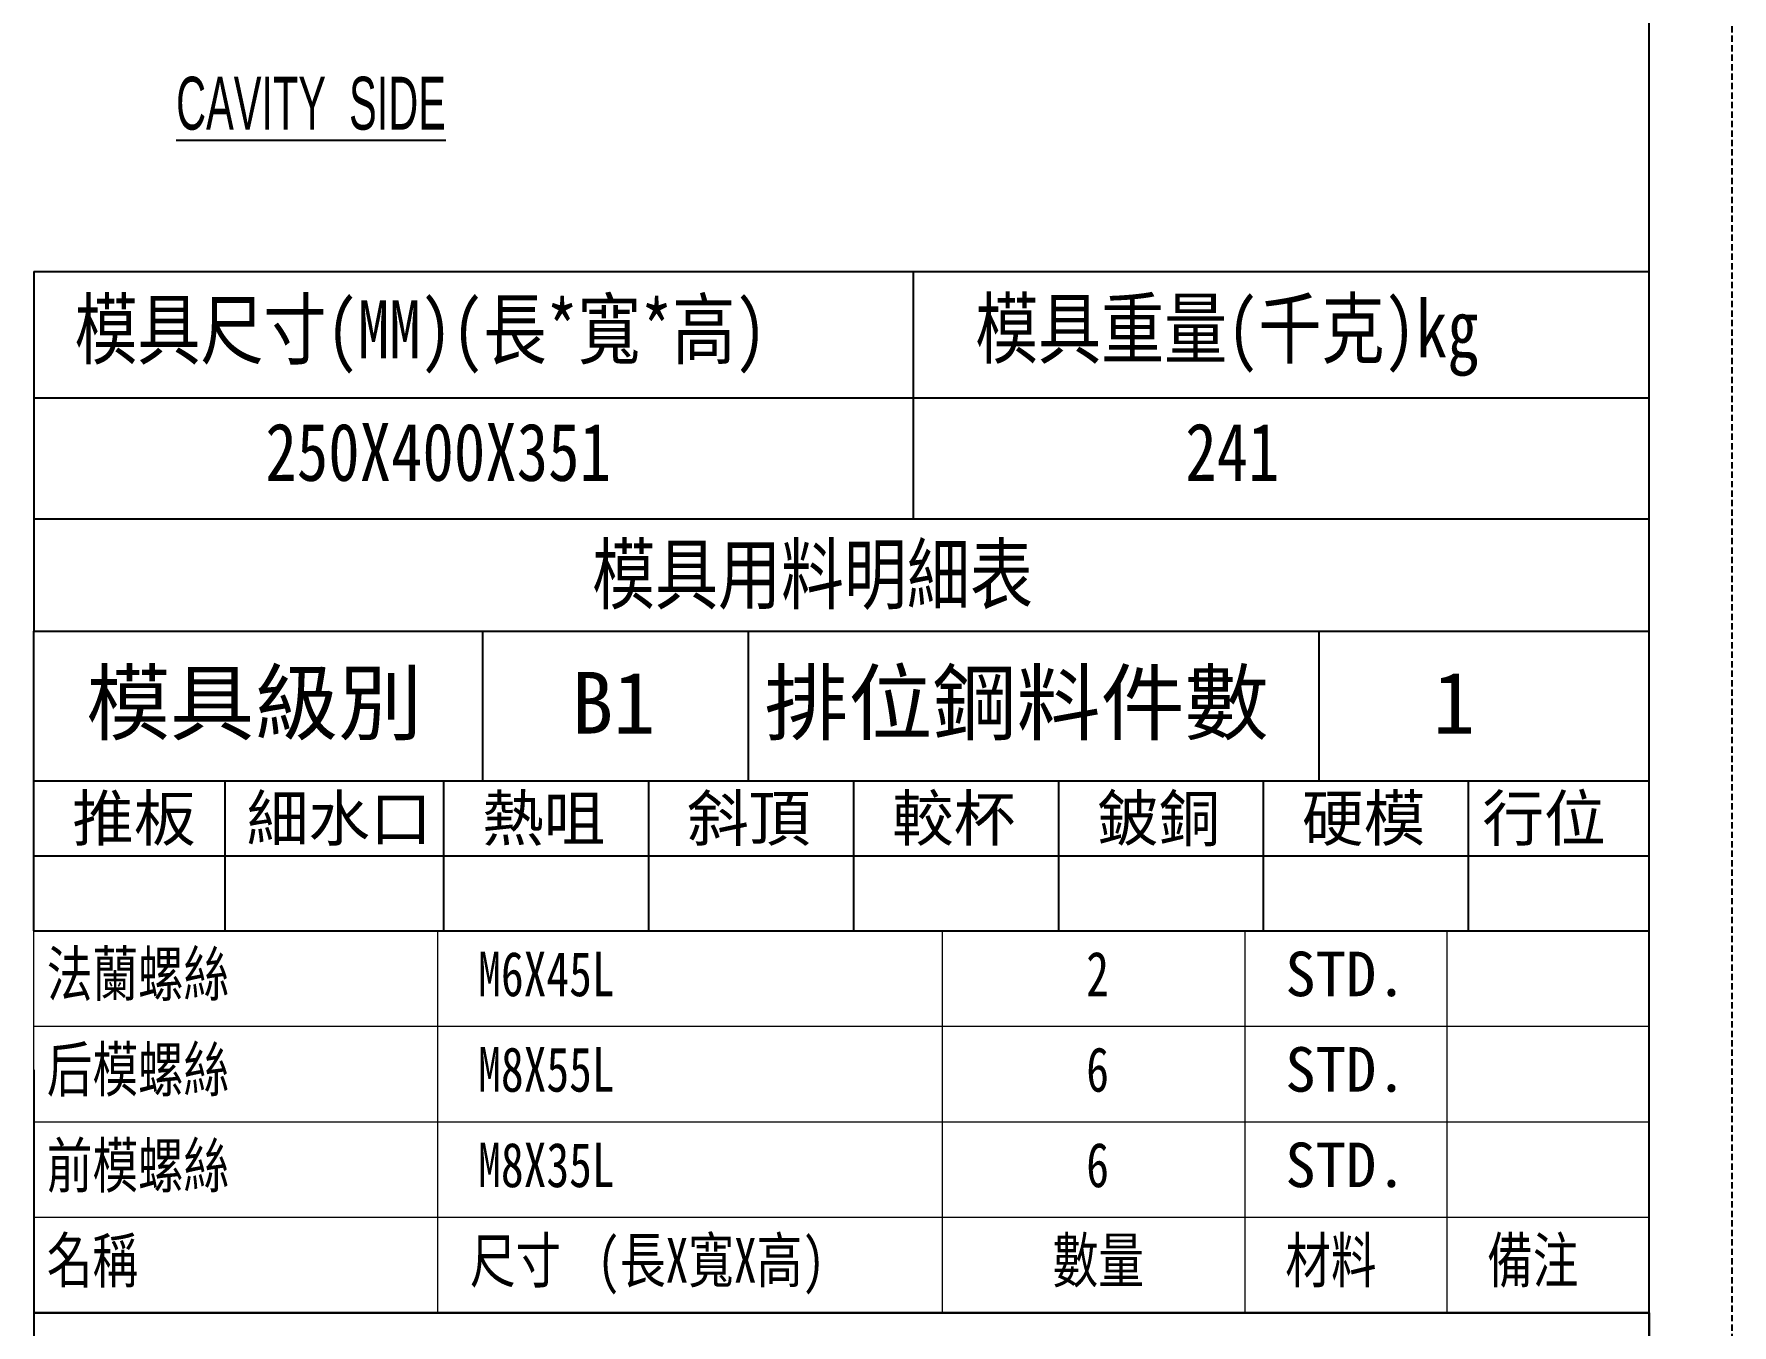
# Model space of a CAD drawing. Header units: inches. Extents: x 133169 to 134399, y -43543 to -42673.
# Drawn here: x 134130.5 to 134399.2, y -43357.6 to -43153.3 of the extents above; entities that cross this region are included whole.
import ezdxf

# ---------------------------------------------------------------- set-up
doc = ezdxf.new("R2010")
doc.units = ezdxf.units.IN
doc.header["$LTSCALE"] = 2
doc.header["$MEASUREMENT"] = 0
doc.linetypes.add('DASHED', pattern=[0.75, 0.5, -0.25])
doc.layers.get('0').update_dxf_attribs({"linetype": 'CONTINUOUS'})
doc.layers.add('A', color=7, linetype='CONTINUOUS')
doc.layers.add('dim', color=3, linetype='CONTINUOUS', lineweight=15)
doc.layers.add('MBOM-ASSIS-LAYER', color=71, linetype='CONTINUOUS', lineweight=9)
doc.styles.add('ROMANC', font='romanc', dxfattribs={"width": 0.6, "height": 1})
doc.styles.add('style1', font='mingliu.ttc', dxfattribs={"width": 0.75})
doc.styles.add('新字体', font='KAIU.TTF', dxfattribs={"width": 0.75})

msp = doc.modelspace()

# ---------------------------------------------------------------- linework, layer by layer
at = {"color": 0}
for p, q in [((134130.52, -43190.878), (134386.098, -43190.878)), ((134130.52, -43190.878), (134130.52, -43247.781)), ((134269.645, -43190.878), (134269.645, -43230.023)), ((134130.52, -43210.867), (134386.098, -43210.867))]:
    msp.add_line(p, q, dxfattribs=at)
for p, q in [((134386.098, -43247.781), (134386.098, -43190.878)), ((134130.52, -43230.023), (134386.098, -43230.023)), ((134130.52, -43247.781), (134386.098, -43247.781))]:
    msp.add_line(p, q)
at = {"layer": 'A', "linetype": 'DASHED'}
msp.add_line((134399.236, -43543.029), (134399.236, -42673.197), dxfattribs=at)
at = {"layer": 'A'}
for p, q in [((134386.101, -43529.894), (134386.101, -42686.332)), ((134130.52, -43247.781), (134386.098, -43247.781)), ((134130.52, -43295.225), (134130.52, -43247.781)), ((134201.567, -43271.503), (134201.567, -43247.781)), ((134243.587, -43271.503), (134243.587, -43247.781)), ((134333.925, -43271.503), (134333.925, -43247.781)), ((134386.101, -43295.225), (134386.098, -43247.781)), ((134130.52, -43271.503), (134386.098, -43271.503)), ((134130.52, -43271.503), (134343.502, -43271.503)), ((134160.796, -43295.225), (134160.796, -43271.503)), ((134195.385, -43295.225), (134195.385, -43271.503)), ((134227.817, -43295.225), (134227.817, -43271.503)), ((134260.25, -43295.225), (134260.25, -43271.503)), ((134292.682, -43295.225), (134292.682, -43271.503)), ((134325.115, -43295.225), (134325.115, -43271.503)), ((134357.547, -43295.225), (134357.547, -43271.503)), ((134130.52, -43283.364), (134386.098, -43283.364)), ((134130.52, -43295.225), (134386.103, -43295.225)), ((134130.518, -43317.206), (134130.518, -43529.894)), ((134130.518, -43355.673), (134386.101, -43355.673)), ((134386.101, -43355.673), (134130.518, -43355.673)), ((134386.101, -43355.673), (134386.101, -43529.894))]:
    msp.add_line(p, q, dxfattribs=at)
at = {"layer": 'MBOM-ASSIS-LAYER'}
for p, q in [((134130.518, -43355.673), (134130.519, -43295.225)), ((134130.519, -43295.225), (134386.101, -43295.225)), ((134130.519, -43295.225), (134386.101, -43295.225)), ((134194.414, -43355.673), (134194.414, -43295.225)), ((134274.283, -43355.673), (134274.284, -43295.225)), ((134322.205, -43355.673), (134322.206, -43295.225)), ((134354.153, -43355.673), (134354.154, -43295.225)), ((134386.101, -43355.673), (134386.103, -43295.225)), ((134130.519, -43310.337), (134386.101, -43310.337)), ((134130.517, -43325.449), (134386.1, -43325.449)), ((134130.518, -43340.561), (134386.101, -43340.561)), ((134130.518, -43355.673), (134386.101, -43355.673))]:
    msp.add_line(p, q, dxfattribs=at)

# ---------------------------------------------------------------- texts
at = {"color": 122, "insert": (134153.012, -43160.047), "char_height": 8.36712, "width": 67.41403, "attachment_point": 1, "style": 'ROMANC'}
msp.add_mtext('{\\f新細明體|b0|i0|c136|p54;\\LCAVITY  SIDE}', dxfattribs=at)
at = {"layer": 'A', "style": 'style1'}
for s, height, p in [('模具級別', 9.7525, (134138.761, -43263.998)), ('排位鋼料件數', 9.7525, (134246.1, -43263.998)), ('B1', 9.7525, (134215.567, -43263.998)), ('1', 9.752, (134351.91, -43263.998)), ('推板', 7.1518, (134136.576, -43280.982)), ('細水口', 7.1518, (134164.187, -43280.982)), ('熱咀', 7.1518, (134201.441, -43280.982)), ('斜頂', 7.1518, (134233.873, -43280.982)), ('較杯', 7.1518, (134266.305, -43280.982)), ('鈹銅', 7.1518, (134298.738, -43280.982)), ('硬模', 7.1518, (134331.17, -43280.982)), ('行位', 7.1518, (134359.721, -43280.982))]:
    msp.add_text(s, height=height, dxfattribs=at).set_placement(p)
at = {"layer": 'dim', "linetype": 'ByBlock', "style": 'style1', "width": 0.8}
for s, height, p in [('模具尺寸(MM)(長*寬*高)', 9.13468, (134136.926, -43204.593)), ('模具重量(千克)kg', 9.1347, (134279.452, -43204.469)), ('250X400X351', 9.13468, (134167.142, -43224.005)), ('241', 9.1347, (134312.709, -43224.005)), ('模具用料明細表', 9.1347, (134218.827, -43243.349))]:
    msp.add_text(s, height=height, dxfattribs=at).set_placement(p)
at = {"layer": 'MBOM-ASSIS-LAYER', "style": '新字体', "width": 0.75}
for s, height, p in [('法蘭螺絲', 7.0522, (134132.555, -43305.569)), ('M6X45L', 7.0522, (134200.819, -43305.569)), ('2', 7.052, (134297.037, -43305.569)), ('后模螺絲', 7.0522, (134132.555, -43320.681)), ('M8X55L', 7.0522, (134200.819, -43320.681)), ('6', 7.052, (134297.037, -43320.681)), ('前模螺絲', 7.0522, (134132.553, -43335.889)), ('M8X35L', 7.0522, (134200.818, -43335.792)), ('6', 7.052, (134297.037, -43335.792)), ('名稱', 7.0522, (134132.554, -43350.904)), ('尺寸', 7.0522, (134199.503, -43350.904)), ('(長X寬X高)', 7.0522, (134219.665, -43350.904)), ('數量', 7.0522, (134291.733, -43350.904)), ('材料', 7.0522, (134328.545, -43350.904)), ('備注', 7.0522, (134360.493, -43350.904))]:
    msp.add_text(s, height=height, dxfattribs=at).set_placement(p)
at = {"layer": 'MBOM-ASSIS-LAYER', "style": 'style1'}
for p in [(134328.546, -43305.569), (134328.546, -43320.681), (134328.546, -43335.792)]:
    msp.add_text('STD.', height=7.0522, dxfattribs=at).set_placement(p)

doc.saveas('drawing.dxf')
